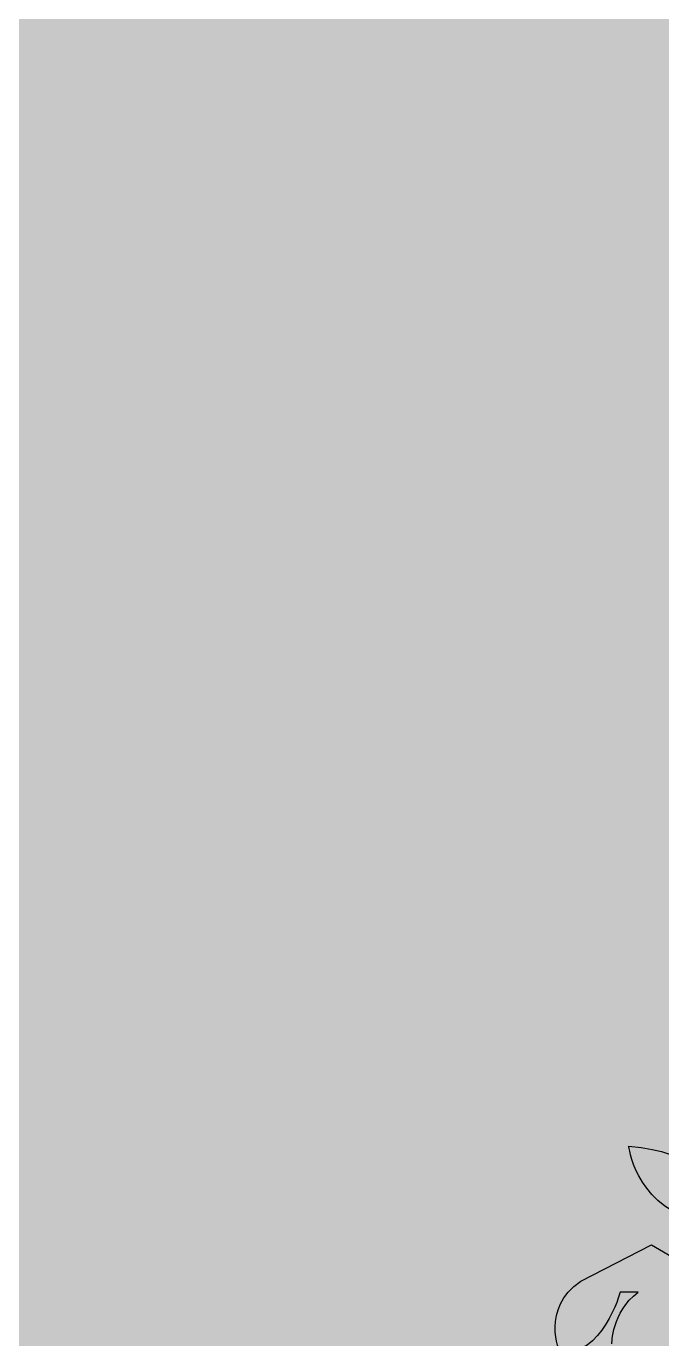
# Model space of a CAD drawing. Header units: inches. Extents: x 102447 to 288095, y 37526 to 105682.
# Drawn here: x 111925.7 to 112018.7, y 85480.5 to 85672.4 of the extents above; entities that cross this region are included whole.
import ezdxf

# ---------------------------------------------------------------- set-up
doc = ezdxf.new("R2010")
doc.units = ezdxf.units.IN
doc.header["$LTSCALE"] = 200
doc.header["$MEASUREMENT"] = 0
doc.layers.add('NEW_TREES', color=7, linetype='Continuous')

msp = doc.modelspace()

# ---------------------------------------------------------------- hatches: boundary and pattern name
h = msp.add_hatch()
h.set_pattern_fill('GRASS', color=3, scale=100)
h.set_pattern_definition([(90, (104411.36, 74460.45), (-70.71068, 70.71068), [18.75, -122.67136]), (45, (104411.36, 74460.45), (-70.7107, 70.7107), [18.75, -81.25]), (135, (104411.36, 74460.45), (-70.7107, -70.7107), [18.75, -81.25])])
h.paths.add_polyline_path([(112371.95, 86941.41, 0.414214), (112290.89, 87022.47), (111897.93, 87023.8), (111897.93, 85218.96), (112290.89, 85218.96, 0.414214), (112371.95, 85300.02), (112371.95, 85574.9)])
h.paths.add_polyline_path([(112371.95, 84739.01, 0.414214), (112290.89, 84820.07), (111897.93, 84820.07), (111897.93, 84804.03), (111897.02, 84804.03), (111897.02, 83962.74), (112290.89, 83962.74, 0.414214), (112371.95, 84043.8)])
h.paths.add_polyline_path([(109278.55, 83417.61), (108069.27, 83417.61, 0.414214), (108019.27, 83367.61), (108019.27, 82980.76), (109278.55, 82980.76)])
h.paths.add_polyline_path([(108257.22, 83344.81), (108693.48, 83344.81), (108693.48, 83053.57), (108257.22, 83053.57)], flags=16)
h.paths.add_polyline_path([(108857.55, 83199.19, -1), (109175.21, 83199.19, -1)], flags=16)
h.paths.add_polyline_path([(108963.56, 83150.64), (109063.69, 83150.64), (109063.69, 83258.82), (108963.56, 83258.82)], flags=8)
h.paths.add_polyline_path([(108411.02, 83150.26), (108511.15, 83150.26), (108511.15, 83258.43), (108411.02, 83258.43)], flags=8)

# ---------------------------------------------------------------- linework, layer by layer
at = {"layer": 'NEW_TREES', "color": 3, "linetype": 'Continuous'}
for p, q in [((112006.82, 85488.86), (112017.16, 85494.16)), ((112017.16, 85494.16), (112021.5, 85491.63)), ((112015.19, 85487.27), (112012.57, 85487.25))]:
    msp.add_line(p, q, dxfattribs=at)
for points in [[(112023.14, 85497.89), (112014.62, 85500.53), (112013.83, 85508.63), (112013.83, 85508.63)], [(112013.83, 85508.63), (112024.14, 85507.75), (112023.97, 85503.29), (112023.97, 85503.29)], [(112003.75, 85478.46), (112003.75, 85478.46), (112000.88, 85484.9), (112006.82, 85488.86)], [(112012.57, 85487.25), (112012.57, 85487.25), (112009.92, 85477.7), (112003.75, 85478.46)], [(112011.36, 85479.69), (112011.36, 85479.69), (112011.29, 85484.31), (112015.19, 85487.27)]]:
    msp.add_open_spline(points, degree=3, dxfattribs=at)

doc.saveas('drawing.dxf')
